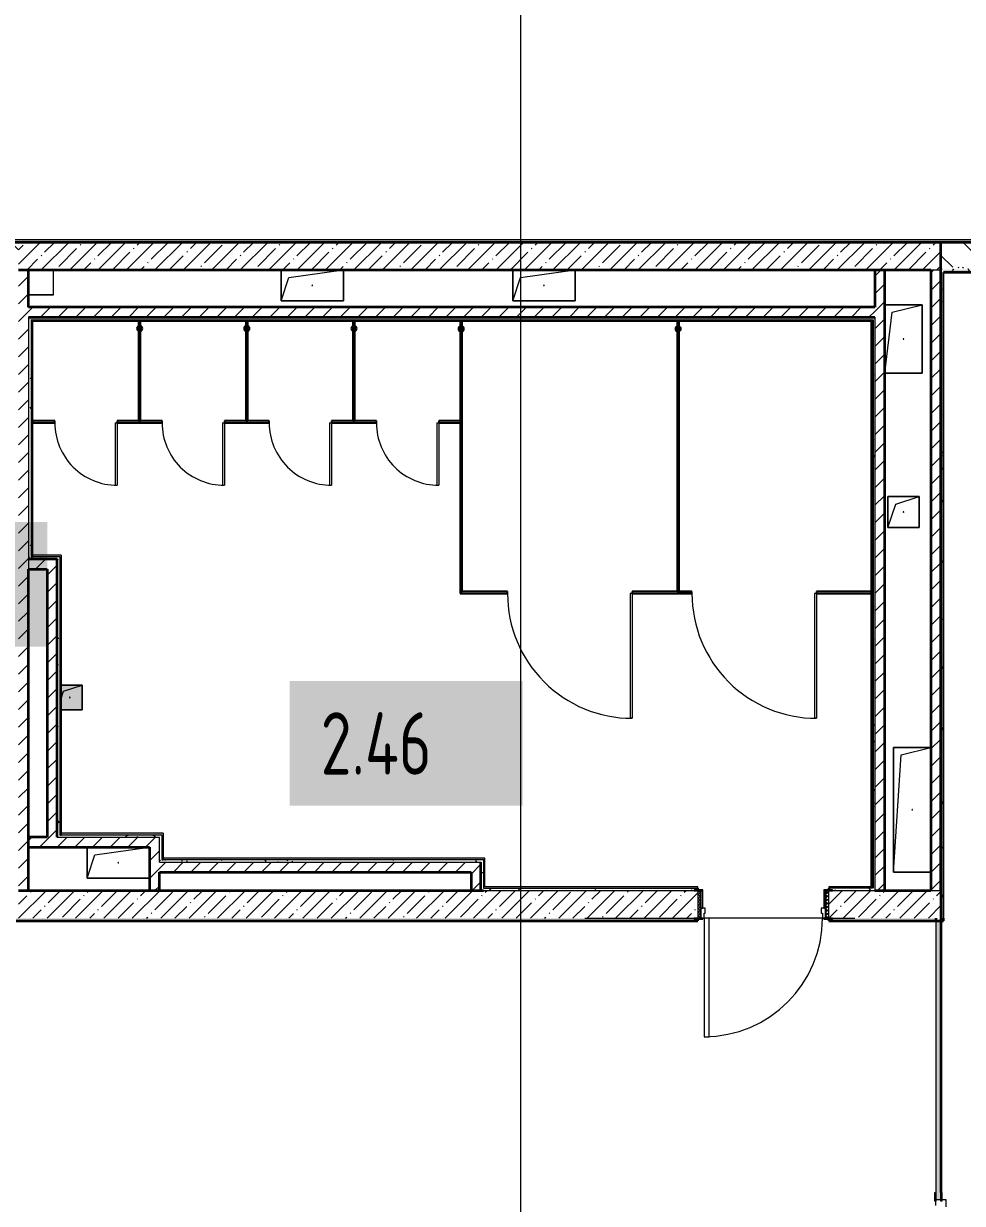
# Model space of a CAD drawing. Header units: millimetres. Extents: x 3914 to 443608, y -156176 to 78197.
# Drawn here: x 286934 to 294467, y -143085 to -133623 of the extents above; entities that cross this region are included whole.
import ezdxf

# ---------------------------------------------------------------- set-up
doc = ezdxf.new("R2010")
doc.units = ezdxf.units.MM
doc.linetypes.add('200_ШТРИХ__ш1_п0_6_', pattern=[160, 100, -60])
doc.linetypes.add('Осевая', pattern=[6350, 1270, -952.5, 3175, -952.5])
doc.layers.add('A-AREA-PATT-2', color=7, linetype='Continuous', lineweight=5, true_color=0xcde0ef, transparency=1)
for name, color, linetype, lineweight in [('A-DOOR-1', 7, 'Continuous', 5), ('A-DOOR-2', 7, '200_ШТРИХ__ш1_п0_6_', 5), ('A-DOOR-FRAM-2', 7, 'Continuous', 5), ('A-FLOR', 7, 'Continuous', 9), ('A-GENM', 7, 'Continuous', 9), ('A-GENM-1', 7, 'Continuous', 25), ('A-WALL', 7, 'Continuous', 5), ('A-WALL-1', 7, 'Continuous', 35), ('I-WALL', 7, 'Continuous', 5), ('Оси', 7, 'Continuous', 9), ('Оси-2', 7, 'Осевая', 9)]:
    doc.layers.add(name, color=color, linetype=linetype, lineweight=lineweight)
doc.layers.add('A-DOOR-FRAM-1', color=7, linetype='Continuous', lineweight=5, true_color=0xc0c0c0)
doc.layers.add('A-WALL-FNSH-1', color=9, linetype='Continuous', lineweight=5, true_color=0x808080)
doc.styles.add('СПДС', font='ГОСТ тип А.ttf', dxfattribs={"width": 0.9})
pattern_1 = [(45, (174964.42, -145977.62), (-70.71068, 70.71068), [])]
pattern_2 = [(45, (174964.42, -145977.62), (-114.04925, 114.04925), []), (45, (175078.47, -145977.62), (-114.04925, 114.04925), [201.612, -40.322, 6.706, -33.617])]
pattern_3 = [(0, (174964.42, -145977.62), (243.84, 60.96), [20.117, -162.763, 20.117, -162.763, -975.36]), (0, (174964.42, -145977.62), (243.84, 60.96), [-365.76, 20.117, -345.643, 20.117, -162.763, -426.72]), (0, (174964.42, -145977.62), (243.84, 60.96), [-914.4, 20.117, -101.803, 20.117, -284.683]), (120, (175055.86, -145947.14), (-174.71291, 180.691634), [20.117, -162.763, 20.117, -162.763, -975.36]), (120, (175055.86, -145947.14), (-174.71291, 180.691634), [-365.76, 20.117, -345.643, 20.117, -162.763, -426.72]), (120, (175055.86, -145947.14), (-174.71291, 180.691634), [-914.4, 20.117, -101.803, 20.117, -284.683]), (240, (175086.34, -145825.22), (-69.12709, -241.651634), [20.117, -162.763, 20.117, -162.763, -975.36]), (240, (175086.34, -145825.22), (-69.12709, -241.651634), [-365.76, 20.117, -345.643, 20.117, -162.763, -426.72]), (240, (175086.34, -145825.22), (-69.12709, -241.651634), [-914.4, 20.117, -101.803, 20.117, -284.683])]

# ---------------------------------------------------------------- blocks, each defined once
blk = doc.blocks.new('GM_Отверстие прямоугольное _в плите_ - Отверстие-20657929-Объем проектирования 2 этажа')
at = {"layer": 'A-GENM'}
for p, q in [((-250, -125), (-250, 125)), ((-250, 125), (-250, -125)), ((-187.5, 62.5), (250, 125)), ((-250, -125), (-187.5, 62.5)), ((250, -125), (-250, -125)), ((-250, -125), (250, -125))]:
    blk.add_line(p, q, dxfattribs=at)
for start, end in [(360, 180), (180, 360)]:
    blk.add_arc((0, 0), 2.5, start, end, dxfattribs=at)
blk = doc.blocks.new('GM_Отверстие прямоугольное _в плите_ - Отверстие-V354-Объем проектирования 2 этажа')
at = {"layer": 'A-GENM'}
for p, q in [((-250, -125), (-250, 125)), ((-250, 125), (-250, -125)), ((-187.5, 62.5), (250, 125)), ((250, 125), (250, -125)), ((250, -125), (250, 125)), ((-250, -125), (-187.5, 62.5)), ((250, -125), (-250, -125)), ((-250, -125), (250, -125))]:
    blk.add_line(p, q, dxfattribs=at)
for start, end in [(360, 180), (180, 360)]:
    blk.add_arc((0, 0), 2.5, start, end, dxfattribs=at)
blk = doc.blocks.new('GM_Отверстие прямоугольное _в плите_ - Отверстие-21985891-Объем проектирования 2 этажа')
at = {"layer": 'A-GENM'}
for p, q in [((-150, 275), (150, 275)), ((150, 275), (-150, 275)), ((-150, -275), (-90, 215)), ((-90, 215), (150, 275)), ((150, 275), (150, -275)), ((150, -275), (150, 275)), ((150, -275), (-150, -275)), ((-150, -275), (150, -275))]:
    blk.add_line(p, q, dxfattribs=at)
for start, end in [(360, 180), (180, 360)]:
    blk.add_arc((0, 0), 2.5, start, end, dxfattribs=at)
blk = doc.blocks.new('GM_Отверстие прямоугольное _в плите_ - Отверстие-21605184-Объем проектирования 2 этажа')
at = {"layer": 'A-GENM'}
for p, q in [((-125, -125), (-125, 125)), ((-125, 125), (125, 125)), ((125, 125), (-125, 125)), ((-125, 125), (-125, -125)), ((-62.5, 62.5), (125, 125)), ((125, 125), (125, -125)), ((125, -125), (125, 125)), ((-125, -125), (-62.5, 62.5)), ((125, -125), (-125, -125)), ((-125, -125), (125, -125))]:
    blk.add_line(p, q, dxfattribs=at)
for start, end in [(360, 180), (180, 360)]:
    blk.add_arc((0, 0), 2.5, start, end, dxfattribs=at)
blk = doc.blocks.new('GM_Отверстие прямоугольное _в плите_ - Отверстие-V378-Объем проектирования 2 этажа')
at = {"layer": 'A-GENM'}
for p, q in [((-150, -500), (-150, 500)), ((-150, 500), (150, 500)), ((150, 500), (-150, 500)), ((-150, 500), (-150, -500)), ((-90, 440), (150, 500)), ((-150, -500), (-90, 440)), ((150, -500), (-150, -500)), ((-150, -500), (150, -500))]:
    blk.add_line(p, q, dxfattribs=at)
for start, end in [(360, 180), (180, 360)]:
    blk.add_arc((0, 0), 2.5, start, end, dxfattribs=at)
blk = doc.blocks.new('GM_Отверстие прямоугольное _в плите_ - Отверстие-V386-Объем проектирования 2 этажа')
at = {"layer": 'A-GENM'}
for p, q in [((-69, 100), (100, 100)), ((100, 100), (-69, 100)), ((-50, 50), (100, 100)), ((100, 100), (100, -100)), ((100, -100), (100, 100)), ((-69, -7), (-50, 50)), ((100, -100), (-69, -100)), ((-69, -100), (100, -100))]:
    blk.add_line(p, q, dxfattribs=at)
for start, end in [(360, 180), (180, 360)]:
    blk.add_arc((0, 0), 2.5, start, end, dxfattribs=at)
blk = doc.blocks.new('131_Сантехническая перегородка_Дверь 5 - СД-1-V491-Объем проектирования 2 этажа')
at = {"layer": 'A-GENM'}
for points in [[(70, 8), (70, -8), (250, -8), (250, 8), (77.3, 8)], [(920.9, 8), (750, 8), (750, -8), (930, -8), (930, 8)]]:
    blk.add_hatch(color=256, dxfattribs=at).paths.add_polyline_path(points)
at = {"layer": 'A-DOOR-1'}
for p, q in [((266, 508), (250, 508)), ((250, 8), (250, 508)), ((266, 8), (266, 508)), ((266, 8), (250, 8))]:
    blk.add_line(p, q, dxfattribs=at)
blk.add_arc((250, 8), 500, 360, 90, dxfattribs=at)
at = {"layer": 'A-GENM-1'}
for p, q in [((250, 8), (70, 8)), ((70, 8), (70, -8)), ((250, -8), (250, 8)), ((930, 8), (750, 8)), ((750, 8), (750, -8)), ((930, -8), (930, 8)), ((70, -8), (250, -8)), ((750, -8), (930, -8))]:
    blk.add_line(p, q, dxfattribs=at)
blk = doc.blocks.new('131_Сантехническая перегородка_Дверь 5 - СД-1-V492-Объем проектирования 2 этажа')
at = {"layer": 'A-GENM'}
for points in [[(78, 8), (78, -8), (250, -8), (250, 8), (148.3, 8)], [(750, 8), (750, -8), (930, -8), (930, 8), (921.6, 8)]]:
    blk.add_hatch(color=256, dxfattribs=at).paths.add_polyline_path(points)
at = {"layer": 'A-DOOR-1'}
for p, q in [((266, 508), (250, 508)), ((250, 8), (250, 508)), ((266, 8), (266, 508)), ((266, 8), (250, 8))]:
    blk.add_line(p, q, dxfattribs=at)
blk.add_arc((250, 8), 500, 360, 90, dxfattribs=at)
at = {"layer": 'A-GENM-1'}
for p, q in [((250, 8), (70, 8)), ((70, 8), (70, -8)), ((250, -8), (250, 8)), ((930, 8), (750, 8)), ((750, 8), (750, -8)), ((930, -8), (930, 8)), ((70, -8), (250, -8)), ((750, -8), (930, -8))]:
    blk.add_line(p, q, dxfattribs=at)
blk = doc.blocks.new('131_Сантехническая перегородка 6 - СП-1-30839354-Объем проектирования 2 этажа')
at = {"layer": 'A-GENM'}
blk.add_hatch(color=256, dxfattribs=at).paths.add_polyline_path([(800, -8), (800, 8), (0, 8), (0, -8), (143.7, -8)])
at = {"layer": 'A-GENM', "flags": 128}
for points in [[(71.5, 8), (71.1, 8.5), (70.8, 9), (70.4, 9.5), (70, 9.9), (69.6, 10.4), (69.2, 10.8), (68.8, 11.2), (68.3, 11.6), (67.8, 12), (67.3, 12.3), (66.8, 12.7), (66.3, 13), (65.8, 13.3), (65.3, 13.6), (64.7, 13.8), (64.2, 14), (63.6, 14.3), (63, 14.4), (62.4, 14.6), (61.9, 14.7), (61.3, 14.9), (60.7, 14.9), (60.1, 15), (59.5, 15.1), (58.9, 15.1), (58.3, 15.1), (57.7, 15), (57.1, 15), (56.5, 14.9), (55.9, 14.8), (55.3, 14.7), (54.7, 14.5), (54.1, 14.4), (53.5, 14.2), (53, 13.9), (52.4, 13.7), (51.9, 13.4), (51.4, 13.2), (50.8, 12.9), (50.3, 12.5), (49.8, 12.2), (49.3, 11.8), (48.9, 11.4), (48.4, 11), (48, 10.6), (47.6, 10.2), (47.2, 9.7), (46.8, 9.3), (46.4, 8.8), (46.1, 8.3), (45.9, 8)], [(45.9, -8), (46.3, -8.5), (46.6, -9), (47, -9.5), (47.4, -9.9), (47.8, -10.4), (48.2, -10.8), (48.6, -11.2), (49.1, -11.6), (49.6, -12), (50, -12.3), (50.5, -12.7), (51.1, -13), (51.6, -13.3), (52.1, -13.6), (52.7, -13.8), (53.2, -14), (53.8, -14.3), (54.4, -14.4), (54.9, -14.6), (55.5, -14.7), (56.1, -14.9), (56.7, -14.9), (57.3, -15), (57.9, -15.1), (58.5, -15.1), (59.1, -15.1), (59.7, -15), (60.3, -15), (60.9, -14.9), (61.5, -14.8), (62.1, -14.7), (62.7, -14.5), (63.3, -14.4), (63.8, -14.2), (64.4, -13.9), (65, -13.7), (65.5, -13.4), (66, -13.2), (66.6, -12.9), (67.1, -12.5), (67.6, -12.2), (68, -11.8), (68.5, -11.4), (69, -11), (69.4, -10.6), (69.8, -10.2), (70.2, -9.7), (70.6, -9.3), (70.9, -8.8), (71.3, -8.3), (71.5, -8)]]:
    blk.add_lwpolyline(points, dxfattribs=at)
at = {"layer": 'A-GENM'}
for radius, start, end in [(24.6, 19.91127, 160.08873), (17.6, 28.97309, 151.02691), (15.1, 33.78108, 146.21892), (24.6, 199.91127, 340.08873), (17.6, 208.97309, 331.02691), (15.1, 213.78108, 326.21892)]:
    blk.add_arc((58.7, 0), radius, start, end, dxfattribs=at)
at = {"layer": 'A-GENM-1'}
for p, q in [((800, 8), (0, 8)), ((0, 8), (0, -8)), ((800, -8), (800, 8)), ((0, -8), (800, -8))]:
    blk.add_line(p, q, dxfattribs=at)
blk = doc.blocks.new('131_Сантехническая перегородка 7 - СП-1-30858579-Объем проектирования 2 этажа')
at = {"layer": 'A-GENM'}
blk.add_hatch(color=256, dxfattribs=at).paths.add_polyline_path([(2165.9, -8), (2165.9, 8), (-4.1, 8), (-4.1, -8), (1166.2, -8)])
at = {"layer": 'A-GENM', "flags": 128}
for points in [[(71.5, 8), (71.1, 8.5), (70.8, 9), (70.4, 9.5), (70, 9.9), (69.6, 10.4), (69.2, 10.8), (68.8, 11.2), (68.3, 11.6), (67.8, 12), (67.3, 12.3), (66.8, 12.7), (66.3, 13), (65.8, 13.3), (65.3, 13.6), (64.7, 13.8), (64.2, 14), (63.6, 14.3), (63, 14.4), (62.4, 14.6), (61.9, 14.7), (61.3, 14.9), (60.7, 14.9), (60.1, 15), (59.5, 15.1), (58.9, 15.1), (58.3, 15.1), (57.7, 15), (57.1, 15), (56.5, 14.9), (55.9, 14.8), (55.3, 14.7), (54.7, 14.5), (54.1, 14.4), (53.5, 14.2), (53, 13.9), (52.4, 13.7), (51.9, 13.4), (51.4, 13.2), (50.8, 12.9), (50.3, 12.5), (49.8, 12.2), (49.3, 11.8), (48.9, 11.4), (48.4, 11), (48, 10.6), (47.6, 10.2), (47.2, 9.7), (46.8, 9.3), (46.4, 8.8), (46.1, 8.3), (45.9, 8)], [(45.9, -8), (46.3, -8.5), (46.6, -9), (47, -9.5), (47.4, -9.9), (47.8, -10.4), (48.2, -10.8), (48.6, -11.2), (49.1, -11.6), (49.6, -12), (50, -12.3), (50.5, -12.7), (51.1, -13), (51.6, -13.3), (52.1, -13.6), (52.7, -13.8), (53.2, -14), (53.8, -14.3), (54.4, -14.4), (54.9, -14.6), (55.5, -14.7), (56.1, -14.9), (56.7, -14.9), (57.3, -15), (57.9, -15.1), (58.5, -15.1), (59.1, -15.1), (59.7, -15), (60.3, -15), (60.9, -14.9), (61.5, -14.8), (62.1, -14.7), (62.7, -14.5), (63.3, -14.4), (63.8, -14.2), (64.4, -13.9), (65, -13.7), (65.5, -13.4), (66, -13.2), (66.6, -12.9), (67.1, -12.5), (67.6, -12.2), (68, -11.8), (68.5, -11.4), (69, -11), (69.4, -10.6), (69.8, -10.2), (70.2, -9.7), (70.6, -9.3), (70.9, -8.8), (71.3, -8.3), (71.5, -8)]]:
    blk.add_lwpolyline(points, dxfattribs=at)
at = {"layer": 'A-GENM'}
for radius, start, end in [(24.6, 19.91127, 160.08873), (17.6, 28.97309, 151.02691), (15.1, 33.78108, 146.21892), (24.6, 199.91127, 340.08873), (17.6, 208.97309, 331.02691), (15.1, 213.78108, 326.21892)]:
    blk.add_arc((58.7, 0), radius, start, end, dxfattribs=at)
at = {"layer": 'A-GENM-1'}
for p, q in [((2165.9, 8), (-4.1, 8)), ((-4.1, 8), (-4.1, -8)), ((2165.9, -8), (2165.9, 8)), ((-4.1, -8), (2165.9, -8))]:
    blk.add_line(p, q, dxfattribs=at)
blk = doc.blocks.new('131_Сантехническая перегородка_Дверь МГН - СД-1-30883454-Объем проектирования 2 этажа')
at = {"layer": 'A-GENM'}
for points in [[(-350.5, 8), (-370, 8), (-370, -8), (10, -8), (10, 8), (-335.4, 8)], [(1390, 8), (1010, 8), (1010, -8), (1390, -8)]]:
    blk.add_hatch(color=256, dxfattribs=at).paths.add_polyline_path(points)
at = {"layer": 'A-DOOR-1'}
for p, q in [((10, 1008), (26, 1008)), ((10, 8), (10, 1008)), ((26, 8), (26, 1008)), ((10, 8), (26, 8))]:
    blk.add_line(p, q, dxfattribs=at)
blk.add_arc((10, 8), 1000, 360, 90, dxfattribs=at)
at = {"layer": 'A-GENM-1'}
for p, q in [((10, 8), (-370, 8)), ((-370, 8), (-370, -8)), ((10, -8), (10, 8)), ((1390, 8), (1010, 8)), ((1010, 8), (1010, -8)), ((1390, -8), (1390, 8)), ((-370, -8), (10, -8)), ((1010, -8), (1390, -8))]:
    blk.add_line(p, q, dxfattribs=at)
blk = doc.blocks.new('131_Сантехническая перегородка_Дверь МГН 2 - СД-1-V493-Объем проектирования 2 этажа')
at = {"layer": 'A-GENM'}
for points in [[(-278.7, 8), (-426, 8), (-426, -8), (10, -8), (10, 8), (-87, 8)], [(1010, 8), (1010, -8), (1110, -8), (1110, 8)]]:
    blk.add_hatch(color=256, dxfattribs=at).paths.add_polyline_path(points)
at = {"layer": 'A-DOOR-1'}
for p, q in [((10, 1008), (26, 1008)), ((10, 8), (10, 1008)), ((26, 8), (26, 1008)), ((10, 8), (26, 8))]:
    blk.add_line(p, q, dxfattribs=at)
blk.add_arc((10, 8), 1000, 360, 90, dxfattribs=at)
at = {"layer": 'A-GENM-1'}
for p, q in [((10, 8), (-430, 8)), ((-430, 8), (-430, -8)), ((10, -8), (10, 8)), ((1110, 8), (1010, 8)), ((1010, 8), (1010, -8)), ((1110, -8), (1110, 8)), ((-430, -8), (10, -8)), ((1010, -8), (1110, -8))]:
    blk.add_line(p, q, dxfattribs=at)

msp = doc.modelspace()

# ---------------------------------------------------------------- hatches: boundary and pattern name
at = {"layer": 'A-AREA-PATT-2'}
h = msp.add_hatch(color=256, dxfattribs=at)
h.paths.add_polyline_path([(294314.9, -135617.6), (296174.4, -135617.6), (296174.4, -135597.6), (294314.9, -135597.6), (294314.9, -135617.6)])
h.paths.add_polyline_path([(299369.4, -135597.6), (299373.9, -135597.6), (299371.9, -135487.6), (299369.4, -135487.8), (299369.4, -135593.8)])
h.paths.add_polyline_path([(297914.4, -135597.6), (297969.4, -135597.6), (297969.4, -135487.6), (296284.4, -135487.6), (296284.4, -135597.6), (297234.3, -135597.6)])
h = msp.add_hatch(color=256, dxfattribs=at)
h.paths.add_polyline_path([(287347.9, -139127.6), (287404.4, -139127.6), (287404.4, -138927.6), (287235.4, -138927.6), (287235.4, -139127.6)])
h.paths.add_polyline_path([(290453.4, -136093.4), (290459.9, -136091.3), (290468.8, -136079), (290466.6, -136060.7), (290457.8, -136050.8), (290453.4, -136051.5), (290453.4, -136059.6), (290456.9, -136062.6), (290460.5, -136071.4), (290453.4, -136091.3)])
h.paths.add_polyline_path([(292193.9, -136093.4), (292200.4, -136091.3), (292209.3, -136079), (292207.1, -136060.7), (292198.3, -136050.8), (292193.9, -136051.5), (292193.9, -136059.6), (292197.4, -136062.6), (292201, -136071.4), (292193.9, -136091.3)])
h.paths.add_polyline_path([(292177.9, -136093.4), (292177.9, -136083.2), (292174.5, -136080.2), (292170.9, -136071.4), (292177.9, -136049.4), (292171.5, -136051.5), (292162.5, -136063.8), (292164.7, -136082.1), (292173.5, -136092)])
h.paths.add_polyline_path([(290437.4, -136093.4), (290437.4, -136083.2), (290434, -136080.2), (290430.4, -136071.4), (290437.4, -136049.4), (290431, -136051.5), (290422, -136063.8), (290424.2, -136082.1), (290433, -136092)])
h.paths.add_polyline_path([(287857.4, -136090.3), (287857.4, -136080.1), (287854.8, -136079), (287850.4, -136068.3), (287857.4, -136046.3), (287851, -136048.4), (287842, -136060.7), (287844.2, -136079), (287853, -136088.9)])
h.paths.add_polyline_path([(289577.4, -136090.3), (289577.4, -136080.1), (289574.8, -136079), (289570.4, -136068.3), (289577.4, -136046.3), (289571, -136048.4), (289562, -136060.7), (289564.2, -136079), (289573, -136088.9)])
h.paths.add_polyline_path([(288717.4, -136090.3), (288717.4, -136080.1), (288714.8, -136079), (288710.4, -136068.3), (288717.4, -136046.3), (288711, -136048.4), (288702, -136060.7), (288704.2, -136079), (288713, -136088.9)])
h.paths.add_polyline_path([(287873.4, -136090.3), (287879.9, -136088.2), (287888.8, -136075.9), (287886.6, -136057.7), (287877.8, -136047.7), (287873.4, -136048.4), (287873.4, -136056.6), (287876.9, -136059.5), (287880.5, -136068.3), (287873.4, -136088.2)])
h.paths.add_polyline_path([(288733.4, -136090.3), (288739.9, -136088.2), (288748.8, -136075.9), (288746.6, -136057.7), (288737.8, -136047.7), (288733.4, -136048.4), (288733.4, -136056.6), (288736.9, -136059.5), (288740.5, -136068.3), (288733.4, -136088.2)])
h.paths.add_polyline_path([(289593.4, -136090.3), (289599.9, -136088.2), (289608.8, -136075.9), (289606.6, -136057.7), (289597.8, -136047.7), (289593.4, -136048.4), (289593.4, -136056.6), (289596.9, -136059.5), (289600.5, -136068.3), (289593.4, -136088.2)])
h = msp.add_hatch(color=256, dxfattribs=at)
h.paths.add_polyline_path([(294294.4, -145807.1), (294293.4, -144452.6), (294254.4, -144452.6), (294254.4, -145807.1), (294293.4, -145807.1)])
h.paths.add_polyline_path([(294294.4, -143052.6), (294294.4, -143052.6), (294294.1, -140818.1), (294254.4, -140818.1), (294254.4, -143052.6), (294293.4, -143052.6)])
at = {"layer": 'A-DOOR-2'}
h = msp.add_hatch(dxfattribs=at)
h.set_pattern_fill('FP_37', color=256, angle=180, style=0, pattern_type=2)
h.set_pattern_definition([(315, (291105.51, -140862.306), (14.14214, 14.14214), []), (45, (291105.51, -140862.306), (-14.14214, 14.14214), [])])
h.paths.add_polyline_path([(292344.4, -140797.6), (292369.4, -140797.6), (292369.4, -140577.6), (292344.4, -140577.6)])
at = {"layer": 'A-DOOR-FRAM-2'}
h = msp.add_hatch(dxfattribs=at)
h.set_pattern_fill('FP_38', color=256, angle=180, style=0, pattern_type=2)
h.set_pattern_definition([(225, (293228.306, -140862.306), (14.1421, -14.1421), []), (315, (293228.306, -140862.306), (14.1421, 14.1421), [])])
h.paths.add_polyline_path([(293369.4, -140797.6), (293394.4, -140797.6), (293394.4, -140577.6), (293369.4, -140579)])
at = {"layer": 'I-WALL'}
h = msp.add_hatch(dxfattribs=at)
h.set_pattern_fill('FP_191', color=256, style=0, pattern_type=2)
h.set_pattern_definition(pattern_3)
h.paths.add_polyline_path([(286174.4, -135377.6), (296154.4, -135377.6), (296152.4, -135357.6), (286144.4, -135357.6), (286144.4, -135369.6), (286174.4, -135369.6)])
h.paths.add_polyline_path([(275773.4, -135377.6), (278579.4, -135377.6), (278579.4, -135369.6), (278609.4, -135369.6), (278609.4, -135357.6), (275794.4, -135357.6)])
h.paths.add_polyline_path([(275773.4, -135377.6), (275793.4, -135357.6), (275773.4, -135357.6)])
h.paths.add_polyline_path([(282094.4, -135377.6), (282614.4, -135377.6), (282614.4, -135369.6), (282669.4, -135369.6), (282669.4, -135357.6), (280059.4, -135357.6), (280059.4, -135369.6), (280089.4, -135369.6), (280089.4, -135377.6), (282074.4, -135377.6)])
h.paths.add_polyline_path([(285164.4, -135377.6), (285164.4, -135369.6), (285194.4, -135369.6), (285194.4, -135357.6), (284069.4, -135357.6), (284069.4, -135369.6), (284124.4, -135369.6), (284124.4, -135377.6), (285014.4, -135377.6)])
h = msp.add_hatch(dxfattribs=at)
h.set_pattern_fill('FP_23', color=256, style=0, pattern_type=2)
h.set_pattern_definition([(135, (174964.42, -145977.62), (-141.42136, -141.42136), [])])
h.paths.add_polyline_path([(296134.5, -135577.6), (296174.4, -135577.6), (296174.4, -135377.6), (294294.4, -135377.6), (294294.4, -135577.6), (295773.1, -135577.6)])
h.paths.add_polyline_path([(286650.5, -135577.6), (286894.4, -135577.6), (286894.4, -135377.6), (286144.4, -135377.6), (286144.4, -135577.6), (286643, -135577.6)])
h.paths.add_polyline_path([(285014.4, -135577.6), (285194.4, -135577.6), (285194.4, -135377.6), (284069.4, -135377.6), (284069.4, -135577.6), (284932.1, -135577.6)])
h.paths.add_polyline_path([(282314.4, -135577.6), (282669.4, -135577.6), (282669.4, -135377.6), (282314.4, -135377.6)])
h = msp.add_hatch(dxfattribs=at)
h.set_pattern_fill('FP_1', color=256, style=0, pattern_type=2)
h.set_pattern_definition(pattern_2)
h.paths.add_polyline_path([(287823.1, -135597.6), (294294.4, -135597.6), (294294.4, -135377.6), (286894.4, -135377.6), (286894.4, -135597.6), (287689.8, -135597.6)])
h = msp.add_hatch(dxfattribs=at)
h.set_pattern_fill('FP_191', color=256, style=0, pattern_type=2)
h.set_pattern_definition(pattern_3)
h.paths.add_polyline_path([(296174.4, -135617.6), (296174.4, -135577.6), (294294.4, -135577.6), (294294.4, -135617.6), (296154.4, -135617.6)])
h = msp.add_hatch(dxfattribs=at)
h.set_pattern_fill('FP_22', color=256, style=0, pattern_type=2)
h.set_pattern_definition(pattern_1)
h.paths.add_polyline_path([(286974.4, -140577.6), (286974.4, -135597.6), (286894.4, -135597.6), (286894.4, -140577.6)])
h = msp.add_hatch(dxfattribs=at)
h.set_pattern_fill('FP_22', color=256, style=0, pattern_type=2)
h.set_pattern_definition(pattern_1)
h.paths.add_polyline_path([(293844.4, -140577.6), (293844.4, -135597.6), (293764.4, -135597.6), (293764.4, -140577.6), (293800.8, -140577.6)])
h = msp.add_hatch(dxfattribs=at)
h.set_pattern_fill('FP_22', color=256, style=0, pattern_type=2)
h.set_pattern_definition(pattern_1)
h.paths.add_polyline_path([(294214.4, -140577.6), (294294.4, -140577.6), (294294.4, -135597.6), (294214.4, -135597.6), (294214.4, -140255.6)])
h = msp.add_hatch(dxfattribs=at)
h.set_pattern_fill('FP_191', color=256, style=0, pattern_type=2)
h.set_pattern_definition(pattern_3)
h.paths.add_polyline_path([(294294.4, -140817.6), (294314.4, -140817.6), (294314.4, -140791.6), (294314.4, -135618.1), (294294.4, -135617.6), (294294.4, -140797.6)])
h = msp.add_hatch(dxfattribs=at)
h.set_pattern_fill('FP_22', color=256, style=0, pattern_type=2)
h.set_pattern_definition(pattern_1)
h.paths.add_polyline_path([(293764.4, -135977.6), (293764.4, -135897.6), (286974.4, -135897.6), (286974.4, -135977.6), (293394.4, -135977.6)])
h = msp.add_hatch(dxfattribs=at)
h.set_pattern_fill('FP_191', color=256, style=0, pattern_type=2)
h.set_pattern_definition(pattern_3)
h.paths.add_polyline_path([(289268.5, -135997.6), (293764.4, -135997.6), (293764.1, -135977.6), (286974.4, -135977.6), (286974.4, -135997.6), (288907.2, -135997.6)])
h = msp.add_hatch(dxfattribs=at)
h.set_pattern_fill('FP_191', color=256, style=0, pattern_type=2)
h.set_pattern_definition(pattern_3)
h.paths.add_polyline_path([(286974.4, -137917.6), (286994.4, -137917.6), (286994.4, -135997.6), (286974.4, -135997.6), (286974.4, -137178.9)])
for points in [[(293744.4, -136008.6), (293744.4, -135997.6), (286994.4, -135997.6), (286994.4, -136008.6), (293742, -136008.6)], [(287005.4, -137897.6), (287005.4, -136008.6), (286994.4, -136008.6), (286994.4, -137897.6)], [(293744.4, -140546.6), (293744.4, -136008.6), (293733.4, -136008.6), (293733.4, -140546.6)], [(287176.4, -137897.6), (287235.4, -137897.6), (287235.4, -137886.6), (287005.4, -137886.6), (287005.4, -137897.6), (287174.4, -137897.6)], [(287224.4, -140127.6), (287235.4, -140127.6), (287235.4, -137897.6), (287224.4, -137897.6), (287224.4, -140085.6)], [(287235.4, -140127.6), (288055.4, -140125.4), (288055.4, -140116.6), (287235.4, -140116.6)], [(288044.4, -140327.6), (288055.4, -140327.6), (288055.4, -140127.6), (288044.4, -140127.6), (288044.4, -140316.6)], [(290635.4, -140327.6), (290635.4, -140316.6), (288055.4, -140316.6), (288055.4, -140327.6), (290624.4, -140327.6)], [(290624.4, -140557.6), (290635.4, -140557.6), (290635.4, -140327.6), (290624.4, -140327.6), (290624.4, -140546.6)]]:
    msp.add_hatch(color=256, dxfattribs=at).paths.add_polyline_path(points)
h = msp.add_hatch(dxfattribs=at)
h.set_pattern_fill('FP_191', color=256, style=0, pattern_type=2)
h.set_pattern_definition(pattern_3)
h.paths.add_polyline_path([(293764.4, -140557.6), (293762.8, -135997.6), (293744.4, -135997.6), (293744.4, -140557.6)])
h = msp.add_hatch(dxfattribs=at)
h.set_pattern_fill('FP_22', color=256, style=0, pattern_type=2)
h.set_pattern_definition(pattern_1)
h.paths.add_polyline_path([(286994.4, -137997.6), (287204.4, -137997.6), (287204.4, -137917.6), (286974.4, -137917.6), (286974.4, -137997.6)])
h = msp.add_hatch(dxfattribs=at)
h.set_pattern_fill('FP_191', color=256, style=0, pattern_type=2)
h.set_pattern_definition(pattern_3)
h.paths.add_polyline_path([(286994.4, -137917.6), (287224.4, -137917.6), (287224.3, -137897.6), (286994.4, -137897.6)])
h = msp.add_hatch(dxfattribs=at)
h.set_pattern_fill('FP_191', color=256, style=0, pattern_type=2)
h.set_pattern_definition(pattern_3)
h.paths.add_polyline_path([(287204.4, -140147.6), (287224.4, -140147.6), (287224.4, -137917.6), (287204.4, -137917.6), (287204.4, -140084.1)])
h = msp.add_hatch(dxfattribs=at)
h.set_pattern_fill('FP_22', color=256, style=0, pattern_type=2)
h.set_pattern_definition(pattern_1)
h.paths.add_polyline_path([(287124.4, -140147.6), (287204.4, -140147.6), (287204.4, -137997.6), (287124.4, -137997.6), (287124.4, -139230)])
h = msp.add_hatch(dxfattribs=at)
h.set_pattern_fill('FP_22', color=256, style=0, pattern_type=2)
h.set_pattern_definition(pattern_1)
h.paths.add_polyline_path([(287944.4, -140227.6), (287944.4, -140147.6), (286974.4, -140147.6), (286974.4, -140227.6), (287444.4, -140227.6)])
h = msp.add_hatch(dxfattribs=at)
h.set_pattern_fill('FP_191', color=256, style=0, pattern_type=2)
h.set_pattern_definition(pattern_3)
h.paths.add_polyline_path([(287944.4, -140147.6), (288044.4, -140147.6), (288044.4, -140127.6), (287224.4, -140127.6), (287224.4, -140147.6), (287235.5, -140147.6)])
h = msp.add_hatch(dxfattribs=at)
h.set_pattern_fill('FP_22', color=256, style=0, pattern_type=2)
h.set_pattern_definition(pattern_1)
h.paths.add_polyline_path([(288024.4, -140577.6), (288024.4, -140147.6), (287944.4, -140147.6), (287944.4, -140577.6)])
h = msp.add_hatch(dxfattribs=at)
h.set_pattern_fill('FP_191', color=256, style=0, pattern_type=2)
h.set_pattern_definition(pattern_3)
h.paths.add_polyline_path([(288024.4, -140347.6), (288044.4, -140347.6), (288044.4, -140147.6), (288024.4, -140147.6), (288024.4, -140347)])
h = msp.add_hatch(dxfattribs=at)
h.set_pattern_fill('FP_22', color=256, style=0, pattern_type=2)
h.set_pattern_definition(pattern_1)
h.paths.add_polyline_path([(290524.4, -140427.6), (290524.4, -140347.6), (288024.4, -140347.6), (288024.4, -140427.6), (289991.3, -140427.6)])
h = msp.add_hatch(dxfattribs=at)
h.set_pattern_fill('FP_191', color=256, style=0, pattern_type=2)
h.set_pattern_definition(pattern_3)
h.paths.add_polyline_path([(288044.4, -140347.6), (290624.4, -140347.6), (290624.4, -140327.6), (288044.4, -140327.6)])
h = msp.add_hatch(dxfattribs=at)
h.set_pattern_fill('FP_22', color=256, style=0, pattern_type=2)
h.set_pattern_definition(pattern_1)
h.paths.add_polyline_path([(290604.4, -140577.6), (290604.4, -140347.6), (290524.4, -140347.6), (290524.4, -140577.6)])
h = msp.add_hatch(dxfattribs=at)
h.set_pattern_fill('FP_191', color=256, style=0, pattern_type=2)
h.set_pattern_definition(pattern_3)
h.paths.add_polyline_path([(290604.4, -140577.6), (290624.4, -140576.4), (290624.4, -140347.6), (290604.4, -140347.6), (290604.4, -140575.1)])
h = msp.add_hatch(dxfattribs=at)
h.set_pattern_fill('FP_1', color=256, style=0, pattern_type=2)
h.set_pattern_definition(pattern_2)
h.paths.add_polyline_path([(294294.4, -140797.6), (294294.4, -140577.6), (293394.4, -140577.6), (293394.4, -140797.6), (294254.4, -140797.6)])
h.paths.add_polyline_path([(290604.4, -140797.6), (292344.4, -140797.6), (292344.4, -140577.6), (286894.4, -140577.6), (286894.4, -140797.6), (289991.3, -140797.6)])
h = msp.add_hatch(dxfattribs=at)
h.set_pattern_fill('FP_191', color=256, style=0, pattern_type=2)
h.set_pattern_definition(pattern_3)
h.paths.add_polyline_path([(293744.4, -140577.6), (293764.4, -140577.6), (293764.4, -140557.6), (293394.4, -140557.6), (293395.1, -140569.6), (293424.4, -140569.6), (293424.4, -140577.6), (293733.4, -140577.6)])
h.paths.add_polyline_path([(290624.4, -140577.6), (292314.4, -140577.3), (292314.4, -140569.6), (292344.4, -140569.6), (292344.4, -140557.6), (290624.4, -140557.7), (290624.4, -140576.4)])
h = msp.add_hatch(color=256, dxfattribs=at)
h.paths.add_polyline_path([(293396, -140557.6), (293744.4, -140557.6), (293744.4, -140546.6), (293394.4, -140546.6), (293394.4, -140557.6)])
h.paths.add_polyline_path([(292193.1, -140557.6), (292344.4, -140557.6), (292344.4, -140546.6), (290635.4, -140546.6), (290635.4, -140557.6), (291436.7, -140557.6)])
h = msp.add_hatch(dxfattribs=at)
h.set_pattern_fill('FP_191', color=256, style=0, pattern_type=2)
h.set_pattern_definition(pattern_3)
h.paths.add_polyline_path([(294238.8, -140817.6), (294254.4, -140817.6), (294254.4, -140797.6), (293424.4, -140797.6), (293424.4, -140805.6), (293394.4, -140805.6), (293394.4, -140817.6), (293844.4, -140817.6)])
h.paths.add_polyline_path([(288545.8, -140817.6), (292344.4, -140817.6), (292344.4, -140805.6), (292314.4, -140805.6), (292314.4, -140797.6), (286874.4, -140798.8), (286874.4, -140817.6), (287100.3, -140817.6)])

# ---------------------------------------------------------------- linework, layer by layer
at = {"layer": 'A-DOOR-1'}
for p, q in [((292434.4, -140797.6), (292394.4, -140797.6)), ((292394.4, -140797.6), (292394.4, -141747.6)), ((292434.4, -141747.6), (292434.4, -140797.6)), ((292394.4, -141747.6), (292434.4, -141747.6))]:
    msp.add_line(p, q, dxfattribs=at)
msp.add_arc((292394.4, -140797.6), 950, 270, 0, dxfattribs=at)
at = {"layer": 'A-DOOR-FRAM-1'}
for p, q in [((292384.4, -140569.6), (292314.4, -140569.6)), ((292314.4, -140569.6), (292314.4, -140577.6)), ((292314.4, -140577.6), (292384.4, -140577.6)), ((292369.4, -140577.6), (292344.4, -140577.6)), ((292344.4, -140577.6), (292344.4, -140797.6)), ((292369.4, -140797.6), (292369.4, -140577.6)), ((292384.4, -140577.6), (292369.4, -140577.6)), ((292369.4, -140577.6), (292369.4, -140717.6)), ((292384.4, -140577.6), (292384.4, -140569.6)), ((292384.4, -140717.6), (292384.4, -140577.6)), ((293354.4, -140569.6), (293354.4, -140577.6)), ((293424.4, -140569.6), (293354.4, -140569.6)), ((293354.4, -140577.6), (293354.4, -140717.6)), ((293369.4, -140577.6), (293354.4, -140577.6)), ((293354.4, -140577.6), (293424.4, -140577.6)), ((293369.4, -140577.6), (293369.4, -140797.6)), ((293394.4, -140577.6), (293369.4, -140577.6)), ((293369.4, -140717.6), (293369.4, -140577.6)), ((293394.4, -140797.6), (293394.4, -140577.6)), ((293424.4, -140577.6), (293424.4, -140569.6)), ((292404.4, -140717.6), (292369.4, -140717.6)), ((292369.4, -140717.6), (292369.4, -140797.6)), ((292369.4, -140717.6), (292384.4, -140717.6)), ((292394.4, -140797.6), (292394.4, -140757.6)), ((292394.4, -140757.6), (292404.4, -140757.6)), ((292404.4, -140757.6), (292404.4, -140717.6)), ((293369.4, -140717.6), (293334.4, -140717.6)), ((293334.4, -140717.6), (293334.4, -140757.6)), ((293334.4, -140757.6), (293344.4, -140757.6)), ((293344.4, -140757.6), (293344.4, -140797.6)), ((293354.4, -140717.6), (293369.4, -140717.6)), ((293369.4, -140797.6), (293369.4, -140717.6)), ((292384.4, -140797.6), (292314.4, -140797.6)), ((292314.4, -140797.6), (292314.4, -140805.6)), ((292314.4, -140805.6), (292384.4, -140805.6)), ((292344.4, -140797.6), (292369.4, -140797.6)), ((292384.4, -140796.6), (292369.4, -140796.6)), ((292369.4, -140796.6), (292369.4, -140797.6)), ((292369.4, -140797.6), (292394.4, -140797.6)), ((292369.4, -140797.6), (292384.4, -140797.6)), ((292384.4, -140797.6), (292384.4, -140796.6)), ((292384.4, -140805.6), (292384.4, -140797.6)), ((293344.4, -140797.6), (293369.4, -140797.6)), ((293354.4, -140796.6), (293354.4, -140797.6)), ((293369.4, -140796.6), (293354.4, -140796.6)), ((293354.4, -140797.6), (293369.4, -140797.6)), ((293354.4, -140797.6), (293354.4, -140805.6)), ((293424.4, -140797.6), (293354.4, -140797.6)), ((293354.4, -140805.6), (293424.4, -140805.6)), ((293369.4, -140797.6), (293369.4, -140796.6)), ((293369.4, -140797.6), (293394.4, -140797.6)), ((293424.4, -140805.6), (293424.4, -140797.6)), ((294246.4, -142997.6), (294254.4, -142997.6)), ((294246.4, -143067.6), (294246.4, -142997.6)), ((294254.4, -142997.6), (294254.4, -143067.6)), ((294254.4, -143052.6), (294334.4, -143052.6)), ((294254.4, -143102.6), (294254.4, -143052.6)), ((294293.4, -143052.6), (294294.4, -143052.6)), ((294293.4, -143067.6), (294293.4, -143052.6)), ((294294.4, -142997.6), (294302.4, -142997.6)), ((294294.4, -143067.6), (294294.4, -142997.6)), ((294294.4, -143052.6), (294294.4, -143067.6)), ((294302.4, -142997.6), (294302.4, -143067.6)), ((294334.4, -143052.6), (294334.4, -143112.6)), ((294254.4, -143067.6), (294246.4, -143067.6)), ((294294.4, -143067.6), (294293.4, -143067.6)), ((294302.4, -143067.6), (294294.4, -143067.6))]:
    msp.add_line(p, q, dxfattribs=at)
at = {"layer": 'A-FLOR'}
for p, q in [((287174.4, -135796.7), (287174.4, -135596.7)), ((287174.4, -135797.6), (287174.4, -135597.6)), ((286974.4, -135796.7), (287174.4, -135796.7)), ((286974.4, -135797.6), (287174.4, -135797.6)), ((291436.7, -140796.7), (292314.4, -140796.7)), ((291436.7, -140797.6), (292314.4, -140797.6)), ((293354.4, -140796.7), (292394.4, -140796.7)), ((293354.4, -140797.6), (292394.4, -140797.6)), ((293424.4, -140796.7), (293604.9, -140796.7)), ((293424.4, -140797.6), (293604.9, -140797.6)), ((294254.4, -140816.7), (294254.4, -143036.7)), ((294254.4, -140817.6), (294254.4, -143037.6)), ((294294.4, -142996.7), (294294.4, -141280.2)), ((294294.4, -142997.6), (294294.4, -141281.1))]:
    msp.add_line(p, q, dxfattribs=at)
at = {"layer": 'A-WALL'}
for p, q in [((296154.4, -135357.6), (286144.4, -135357.6)), ((294214.4, -135597.6), (294294.4, -135597.6)), ((294314.4, -135618.1), (294314.4, -140791.6)), ((286974.4, -135977.6), (286974.4, -137997.6)), ((286994.4, -135997.6), (293744.4, -135997.6)), ((286994.4, -135997.6), (286994.4, -137897.6)), ((293764.4, -135977.6), (293764.4, -140577.6)), ((287224.4, -137917.6), (287224.4, -140127.6)), ((287204.4, -140147.6), (288024.4, -140147.6)), ((288024.4, -140347.6), (288024.4, -140147.6)), ((288044.4, -140147.6), (288044.4, -140327.6)), ((288024.4, -140347.6), (290604.4, -140347.6)), ((290624.4, -140347.6), (290624.4, -140557.6)), ((290624.4, -140557.6), (292344.4, -140557.6)), ((292314.4, -140577.6), (290624.4, -140577.6)), ((293744.4, -140557.6), (293394.4, -140557.6)), ((293764.4, -140577.6), (293424.4, -140577.6)), ((294294.4, -140577.6), (294214.4, -140577.6)), ((294315.4, -140791.6), (294314.4, -140791.6))]:
    msp.add_line(p, q, dxfattribs=at)
at = {"layer": 'A-WALL-1'}
for p, q in [((296174.4, -135377.6), (286174.4, -135377.6)), ((294294.4, -140577.6), (294294.4, -135377.6)), ((286894.4, -135597.6), (294214.4, -135597.6)), ((286974.4, -135897.6), (286974.4, -135597.6)), ((293764.4, -135597.6), (293764.4, -135897.6)), ((293844.4, -140577.6), (293844.4, -135597.6)), ((294214.4, -135597.6), (294214.4, -140577.6)), ((294294.4, -135617.6), (294294.4, -142997.6)), ((294314.4, -135617.6), (296174.4, -135617.6)), ((293764.4, -135897.6), (286974.4, -135897.6)), ((286974.4, -135977.6), (293764.4, -135977.6)), ((293744.4, -135997.6), (293744.4, -140557.6)), ((287204.4, -137917.6), (286974.4, -137917.6)), ((287005.4, -137897.6), (286994.4, -137897.6)), ((287204.4, -140147.6), (287204.4, -137917.6)), ((286974.4, -140577.6), (286974.4, -137997.6)), ((286974.4, -137997.6), (287124.4, -137997.6)), ((287124.4, -137997.6), (287124.4, -140147.6)), ((287124.4, -140147.6), (286974.4, -140147.6)), ((287235.4, -140127.6), (287224.4, -140127.6)), ((286974.4, -140227.6), (287944.4, -140227.6)), ((287944.4, -140227.6), (287944.4, -140577.6)), ((288055.4, -140327.6), (288044.4, -140327.6)), ((290604.4, -140577.6), (290604.4, -140347.6)), ((288024.4, -140427.6), (290524.4, -140427.6)), ((288024.4, -140577.6), (288024.4, -140427.6)), ((290524.4, -140427.6), (290524.4, -140577.6)), ((290624.4, -140577.6), (286894.4, -140577.6)), ((292344.4, -140569.6), (292344.4, -140557.6)), ((293394.4, -140557.6), (293394.4, -140569.6)), ((294214.4, -140577.6), (293764.4, -140577.6)), ((286874.4, -140817.6), (292344.4, -140817.6)), ((292344.4, -140817.6), (292344.4, -140805.6)), ((293394.4, -140805.6), (293394.4, -140817.6)), ((293394.4, -140817.6), (294294.4, -140817.6)), ((294254.4, -140797.6), (294254.4, -140817.6)), ((294294.4, -140818.6), (294314.4, -140818.6)), ((294314.4, -140817.6), (294315.4, -140817.6)), ((294314.4, -140818.6), (294314.4, -140817.6)), ((294315.4, -140817.6), (294315.4, -140797.6))]:
    msp.add_line(p, q, dxfattribs=at)
at = {"layer": 'A-WALL-FNSH-1'}
for p, q in [((296153.4, -135356.6), (286144.4, -135356.6)), ((290683.7, -135355.6), (290683.7, -135356.6)), ((291273.9, -135356.6), (291273.9, -135355.6)), ((294315.4, -135618.1), (294314.4, -135618.1)), ((294315.4, -140797.6), (294315.4, -135618.1)), ((287005.4, -136008.6), (293733.4, -136008.6)), ((287005.4, -136008.6), (287005.4, -137897.6)), ((293733.4, -136008.6), (293733.4, -140546.6)), ((287235.4, -137886.6), (287005.4, -137886.6)), ((287005.4, -137897.6), (287224.4, -137897.6)), ((287224.4, -137897.6), (287224.4, -137917.6)), ((287235.4, -137886.6), (287235.4, -140127.6)), ((288055.4, -140116.6), (287235.4, -140116.6)), ((288055.4, -140116.6), (288055.4, -140327.6)), ((287235.4, -140127.6), (288044.4, -140127.6)), ((288044.4, -140127.6), (288044.4, -140147.6)), ((290635.4, -140316.6), (288055.4, -140316.6)), ((288055.4, -140327.6), (290624.4, -140327.6)), ((290624.4, -140327.6), (290624.4, -140347.6)), ((290635.4, -140546.6), (290635.4, -140316.6)), ((292344.4, -140546.6), (290635.4, -140546.6)), ((292344.4, -140557.6), (292344.4, -140546.6)), ((293733.4, -140546.6), (293394.4, -140546.6)), ((293394.4, -140546.6), (293394.4, -140557.6)), ((292344.4, -140818.6), (292344.4, -140817.6)), ((293394.4, -140817.6), (293394.4, -140818.6)), ((293394.4, -140818.6), (294294.4, -140818.6))]:
    msp.add_line(p, q, dxfattribs=at)
at = {"layer": 'I-WALL'}
for p, q in [((290664.8, -135355.6), (290664.8, -135356.6)), ((290683.7, -135355.6), (291655.8, -135355.6)), ((291655.8, -135356.6), (291655.8, -135355.6))]:
    msp.add_line(p, q, dxfattribs=at)
at = {"layer": 'Оси'}
msp.add_lwpolyline([(290924.4, -147883.9), (290924.4, -142883.9), (290924.4, -129062.5), (290924.4, -124062.5)], dxfattribs=at)
at = {"layer": 'Оси-2'}
msp.add_line((290924.4, -142882.9), (290924.4, -129061.6), dxfattribs=at)

# ---------------------------------------------------------------- block references
at = {"layer": 'A-GENM'}
for name, p in [('GM_Отверстие прямоугольное _в плите_ - Отверстие-V354-Объем проектирования 2 этажа', (289250.5, -135722.6)), ('GM_Отверстие прямоугольное _в плите_ - Отверстие-V354-Объем проектирования 2 этажа', (291109.4, -135722.6)), ('GM_Отверстие прямоугольное _в плите_ - Отверстие-21985891-Объем проектирования 2 этажа', (293994.4, -136152.6)), ('GM_Отверстие прямоугольное _в плите_ - Отверстие-21605184-Объем проектирования 2 этажа', (293994.4, -137540.1)), ('GM_Отверстие прямоугольное _в плите_ - Отверстие-V386-Объем проектирования 2 этажа', (287304.4, -139027.6)), ('GM_Отверстие прямоугольное _в плите_ - Отверстие-V378-Объем проектирования 2 этажа', (294064.4, -139927.6)), ('GM_Отверстие прямоугольное _в плите_ - Отверстие-20657929-Объем проектирования 2 этажа', (287694.4, -140352.6))]:
    msp.add_blockref(name, p, dxfattribs=at)
for name, p, rotation in [('131_Сантехническая перегородка 6 - СП-1-30839354-Объем проектирования 2 этажа', (287865.4, -136009.6), 270.0000000000007), ('131_Сантехническая перегородка 6 - СП-1-30839354-Объем проектирования 2 этажа', (288725.4, -136009.6), 270.0000000000007), ('131_Сантехническая перегородка 6 - СП-1-30839354-Объем проектирования 2 этажа', (289585.4, -136009.6), 270.0000000000007), ('131_Сантехническая перегородка 7 - СП-1-30858579-Объем проектирования 2 этажа', (290445.4, -136012.7), 269.9999999999999), ('131_Сантехническая перегородка 7 - СП-1-30858579-Объем проектирования 2 этажа', (292185.9, -136012.7), 269.9999999999999), ('131_Сантехническая перегородка_Дверь 5 - СД-1-V491-Объем проектирования 2 этажа', (287935.4, -136817.6), 180), ('131_Сантехническая перегородка_Дверь 5 - СД-1-V491-Объем проектирования 2 этажа', (288795.4, -136817.6), 180), ('131_Сантехническая перегородка_Дверь 5 - СД-1-V491-Объем проектирования 2 этажа', (289655.4, -136817.6), 180), ('131_Сантехническая перегородка_Дверь 5 - СД-1-V492-Объем проектирования 2 этажа', (290515.4, -136817.6), 180), ('131_Сантехническая перегородка_Дверь МГН - СД-1-30883454-Объем проектирования 2 этажа', (291827.4, -138186.6), 180), ('131_Сантехническая перегородка_Дверь МГН 2 - СД-1-V493-Объем проектирования 2 этажа', (293307.4, -138186.6), 180)]:
    msp.add_blockref(name, p, dxfattribs=dict(at, rotation=rotation))

# ---------------------------------------------------------------- texts
at = {"char_height": 500, "width": 1370.886, "attachment_point": 1, "style": 'СПДС', "bg_fill": 1, "box_fill_scale": 1.5, "bg_fill_color": 7, "bg_fill_true_color": 16777215, "bg_fill_transparency": 0}
for s, insert in [('2.43', (285504.2, -137868.8)), ('2.46', (289318.3, -139146.1))]:
    msp.add_mtext(s, dxfattribs=dict(at, insert=insert))

doc.saveas('drawing.dxf')
